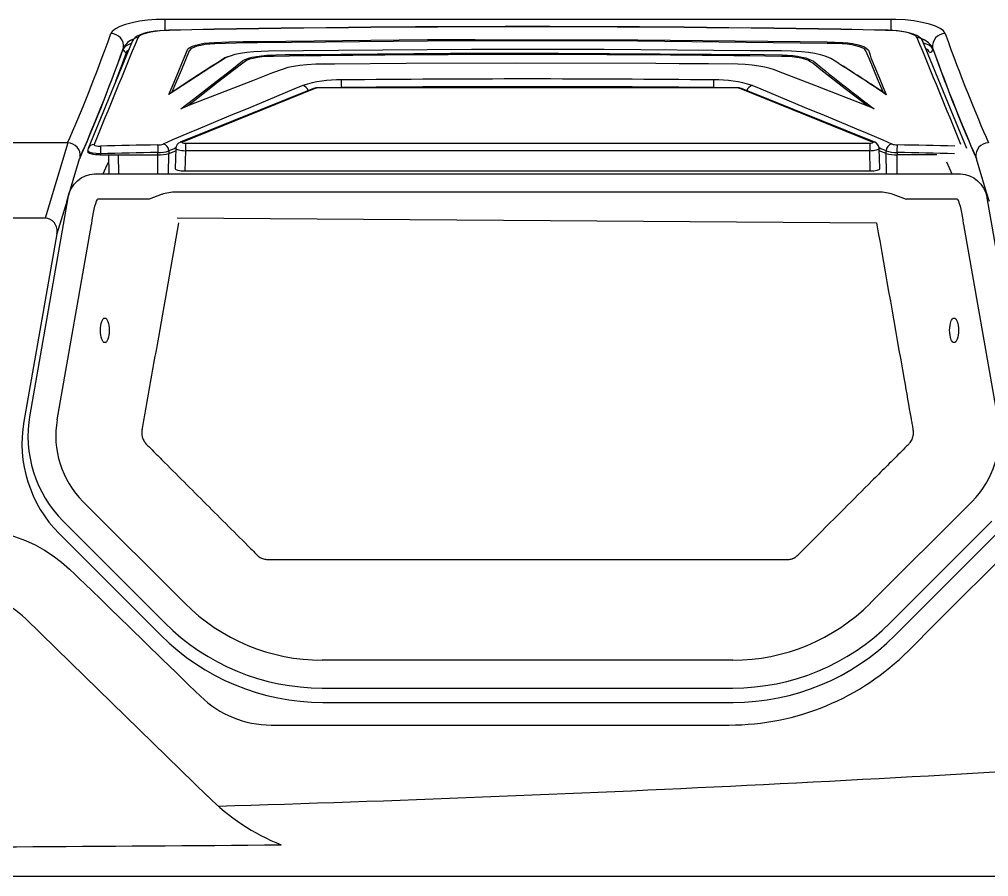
# Model space of a CAD drawing. Extents: x 527 to 611, y 788 to 934.
# Drawn here: x 581.9 to 600.95, y 803.36 to 820.21 of the extents above; entities that cross this region are included whole.
import ezdxf

# ---------------------------------------------------------------- set-up
doc = ezdxf.new("R2010")
doc.units = 0
doc.header["$MEASUREMENT"] = 0
for name, color, linetype in [('1', 4, 'Continuous'), ('BDIM_GREEN', 3, 'Continuous'), ('BDIM_YELLOW', 2, 'Continuous')]:
    doc.layers.add(name, color=color, linetype=linetype)

# ---------------------------------------------------------------- blocks, each defined once
blk = doc.blocks.new('2018 LL FILTER LID')
at = {"layer": '1', "linetype": 'Continuous', "lineweight": 25}
for p, q in [((-8.511, 0), (8.511, 0)), ((-9.035, -0.471), (-9.787, -4.735)), ((9.787, -4.735), (9.035, -0.471)), ((-6.889, -0.862), (6.863, -0.962)), ((-9.128, -6.825), (-7.128, -8.824)), ((7.128, -8.824), (9.128, -6.825)), ((-4.036, -10.105), (4.036, -10.105))]:
    blk.add_line(p, q, dxfattribs=at)
for centre, radius, start, end in [((-7.45, -5.147), 2.373, 170, 225.0001), ((-4.036, -5.732), 4.373, 225.0001, 270), ((4.036, -5.732), 4.373, 270, 314.9999)]:
    blk.add_arc(centre, radius, start, end, dxfattribs=at)
at = {"layer": '1', "linetype": 'Continuous', "lineweight": 25, "extrusion": (0, 0, -1)}
for centre, major_axis, ratio, start_param, end_param in [((-8.519, -0.57), (0.053, 0.568), 0.920287, 4.801709, 6.198207), ((8.519, -0.57), (0.053, -0.568), 0.920287, 3.226571, 4.623069), ((-8.367, -1.062), (-0.164, 0.149), 0.846462, 5.791888, 5.862163)]:
    blk.add_ellipse(centre, major_axis=major_axis, ratio=ratio, start_param=start_param, end_param=end_param, dxfattribs=at)
at = {"layer": '1', "linetype": 'Continuous', "lineweight": 25}
blk.add_open_spline([(-6.863, -0.964), (-7.003, -1.761), (-7.144, -2.558), (-7.355, -3.754), (-7.425, -4.152), (-7.513, -4.65), (-7.531, -4.75), (-7.557, -4.899), (-7.565, -4.949), (-7.577, -5.011), (-7.579, -5.024), (-7.583, -5.049), (-7.584, -5.061), (-7.584, -5.087), (-7.584, -5.099), (-7.582, -5.125), (-7.58, -5.138), (-7.573, -5.175), (-7.565, -5.199), (-7.549, -5.234), (-7.543, -5.246), (-7.53, -5.267), (-7.522, -5.278), (-7.507, -5.298), (-7.499, -5.308), (-7.481, -5.326), (-7.471, -5.335), (-7.444, -5.362), (-7.426, -5.38), (-7.335, -5.471), (-7.262, -5.544), (-6.898, -5.908), (-6.608, -6.199), (-6.025, -6.781), (-5.734, -7.072), (-5.407, -7.399), (-5.371, -7.436), (-5.325, -7.481), (-5.316, -7.49), (-5.303, -7.504), (-5.298, -7.508), (-5.291, -7.515), (-5.289, -7.517), (-5.284, -7.522), (-5.281, -7.524), (-5.274, -7.529), (-5.268, -7.533), (-5.257, -7.54), (-5.251, -7.543), (-5.234, -7.552), (-5.222, -7.556), (-5.197, -7.565), (-5.185, -7.568), (-5.16, -7.574), (-5.147, -7.576), (-5.122, -7.579), (-5.11, -7.579), (-5.084, -7.58), (-5.072, -7.58), (-5.008, -7.58), (-4.958, -7.58), (-4.704, -7.58), (-4.502, -7.58), (-3.893, -7.58), (-3.488, -7.58), (-1.461, -7.58), (0.161, -7.58), (2.593, -7.58), (3.404, -7.58), (4.418, -7.58), (4.62, -7.58), (4.874, -7.58), (4.924, -7.58), (5, -7.58), (5.026, -7.58), (5.064, -7.58), (5.076, -7.58), (5.102, -7.58), (5.114, -7.579), (5.152, -7.576), (5.177, -7.571), (5.207, -7.562), (5.213, -7.56), (5.225, -7.555), (5.231, -7.552), (5.249, -7.544), (5.26, -7.538), (5.276, -7.528), (5.281, -7.524), (5.29, -7.516), (5.294, -7.512), (5.308, -7.499), (5.317, -7.49), (5.343, -7.463), (5.361, -7.446), (5.66, -7.146), (5.943, -6.864), (6.225, -6.582)], degree=3, knots=[0, 0, 0, 0, 0.125, 0.125, 0.1875, 0.1875, 0.203125, 0.203125, 0.210937, 0.210937, 0.212891, 0.212891, 0.214844, 0.214844, 0.216797, 0.216797, 0.21875, 0.21875, 0.222656, 0.222656, 0.224609, 0.224609, 0.226562, 0.226562, 0.228516, 0.228516, 0.230469, 0.230469, 0.234375, 0.234375, 0.25, 0.25, 0.3125, 0.3125, 0.375, 0.375, 0.382812, 0.382812, 0.384766, 0.384766, 0.385742, 0.385742, 0.38623, 0.38623, 0.386719, 0.386719, 0.387695, 0.387695, 0.388672, 0.388672, 0.390625, 0.390625, 0.392578, 0.392578, 0.394531, 0.394531, 0.396484, 0.396484, 0.398437, 0.398437, 0.40625, 0.40625, 0.4375, 0.4375, 0.5, 0.5, 0.75, 0.75, 0.875, 0.875, 0.90625, 0.90625, 0.914063, 0.914063, 0.917969, 0.917969, 0.919922, 0.919922, 0.921875, 0.921875, 0.925781, 0.925781, 0.926758, 0.926758, 0.927734, 0.927734, 0.929688, 0.929688, 0.930664, 0.930664, 0.931641, 0.931641, 0.933594, 0.933594, 0.9375, 0.9375, 1, 1, 1, 1], dxfattribs=at)
at = {"layer": 'BDIM_GREEN', "color": 3, "linetype": 'Continuous', "lineweight": 25}
for p, q in [((-6.903, -0.351), (6.903, -0.351)), ((-7.442, -0.499), (-8.454, -0.499)), ((-7.181, -0.398), (-7.442, -0.499)), ((7.181, -0.398), (7.442, -0.499)), ((8.454, -0.499), (7.442, -0.499)), ((-9.247, -4.83), (-8.571, -0.996)), ((8.571, -0.996), (9.247, -4.83)), ((-6.74, -8.437), (-8.74, -6.437)), ((8.74, -6.437), (6.74, -8.437)), ((4.036, -9.557), (-4.036, -9.557))]:
    blk.add_line(p, q, dxfattribs=at)
for centre, radius, start, end in [((-7.45, -5.147), 1.825, 170, 225.0001), ((7.45, -5.147), 1.825, 314.9999, 10), ((-4.036, -5.732), 3.825, 225.0001, 270), ((4.036, -5.732), 3.825, 270, 314.9999)]:
    blk.add_arc(centre, radius, start, end, dxfattribs=at)
at = {"layer": 'BDIM_GREEN', "color": 3, "linetype": 'Continuous', "lineweight": 25, "extrusion": (0, 0, -1)}
for centre, major_axis, ratio, start_param, end_param in [((-8.454, -0.983), (0.051, 0.525), 0.214989, 4.691687, 5.862035), ((8.454, -0.983), (-0.051, 0.525), 0.214989, 0.421151, 1.591498), ((8.367, -1.062), (-0.164, -0.149), 0.846462, 3.562615, 3.63289)]:
    blk.add_ellipse(centre, major_axis=major_axis, ratio=ratio, start_param=start_param, end_param=end_param, dxfattribs=at)
at = {"layer": 'BDIM_GREEN', "color": 3, "linetype": 'Continuous', "lineweight": 25}
for points, knots in [([(-7.181, -0.398), (-7.144, -0.384), (-7.101, -0.372), (-7.006, -0.356), (-6.955, -0.351), (-6.903, -0.351)], [0, 0, 0, 0, 0.5, 0.5, 1, 1, 1, 1]), ([(6.903, -0.351), (6.955, -0.351), (7.006, -0.356), (7.101, -0.372), (7.144, -0.383), (7.181, -0.398)], [0, 0, 0, 0, 0.5, 0.5, 1, 1, 1, 1]), ([(6.863, -0.964), (7.044, -1.99), (7.225, -3.016), (7.451, -4.298), (7.496, -4.555), (7.547, -4.843), (7.553, -4.876), (7.564, -4.94), (7.569, -4.972), (7.578, -5.02), (7.581, -5.036), (7.584, -5.068), (7.585, -5.085), (7.583, -5.117), (7.581, -5.133), (7.575, -5.164), (7.57, -5.18), (7.56, -5.211), (7.553, -5.225), (7.538, -5.254), (7.529, -5.268), (7.515, -5.288), (7.51, -5.294), (7.5, -5.306), (7.494, -5.312), (7.477, -5.329), (7.466, -5.341), (7.409, -5.398), (7.363, -5.443), (7.227, -5.58), (7.136, -5.671), (6.953, -5.853), (6.68, -6.126), (6.407, -6.399), (6.225, -6.582)], [0, 0, 0, 0, 0.5, 0.5, 0.625, 0.625, 0.640625, 0.640625, 0.65625, 0.65625, 0.664062, 0.664062, 0.671875, 0.671875, 0.679687, 0.679687, 0.6875, 0.6875, 0.695313, 0.695313, 0.703125, 0.703125, 0.707031, 0.707031, 0.710938, 0.710938, 0.71875, 0.71875, 0.75, 0.75, 0.8125, 0.8125, 0.875, 1, 1, 1, 1])]:
    blk.add_open_spline(points, degree=3, knots=knots, dxfattribs=at)
blk = doc.blocks.new('2018 FLAIR')
at = {"layer": '1', "linetype": 'Continuous', "lineweight": 25}
for p, q in [((72.14, 16.848), (57.863, 16.848)), ((57.863, 16.848), (57.863, 16.634)), ((72.14, 16.633), (72.14, 16.848)), ((57.046, 16.287), (57.043, 16.271)), ((72.96, 16.271), (72.957, 16.287)), ((55.946, 14.422), (53.116, 14.422)), ((55.951, 14.422), (55.504, 12.94)), ((55.946, 14.422), (55.951, 14.422)), ((74.052, 14.422), (74.057, 14.422)), ((55.931, 13.271), (56.184, 14.108)), ((56.187, 14.115), (56.184, 14.108)), ((56.194, 14.138), (56.187, 14.115)), ((73.816, 14.115), (73.809, 14.138)), ((73.819, 14.108), (73.816, 14.115)), ((73.226, 14.049), (73.332, 13.811)), ((55.931, 13.266), (55.739, 12.631)), ((55.504, 12.94), (53.841, 12.94)), ((55.739, 12.631), (55.089, 8.945)), ((73.035, 4.993), (79.427, 11.385)), ((55.783, 6.743), (57.783, 4.743)), ((72.22, 4.743), (74.22, 6.743)), ((72.481, 4.439), (73.035, 4.993)), ((60.966, 3.425), (69.037, 3.425)), ((59.951, 2.98), (68.959, 2.98)), ((81.522, 0), (2.898, 0))]:
    blk.add_line(p, q, dxfattribs=at)
at = {"layer": '1', "linetype": 'Continuous', "lineweight": 25, "flags": 128}
for points in [[(57.863, 16.848), (57.69, 16.843), (57.522, 16.831), (57.365, 16.811), (57.22, 16.783), (57.088, 16.749), (56.977, 16.709), (56.887, 16.662), (56.827, 16.613), (56.8, 16.571)], [(73.203, 16.571), (73.168, 16.621), (73.104, 16.67), (73.011, 16.715), (72.893, 16.755), (72.75, 16.79), (72.589, 16.818), (72.417, 16.837), (72.236, 16.846), (72.14, 16.848)], [(72.957, 16.287), (72.929, 16.338), (72.878, 16.39), (72.806, 16.438), (72.721, 16.481)], [(57.105, 16.201), (57.125, 16.231), (57.149, 16.251)], [(72.96, 16.271), (72.935, 16.305), (72.887, 16.339), (72.819, 16.368), (72.782, 16.38)], [(74.072, 13.271), (74.057, 13.32), (73.998, 13.513), (73.819, 14.108)], [(56.65, 13.811), (56.728, 13.987), (56.757, 14.054)], [(54.76, 6.735), (55.123, 6.607), (55.311, 6.52), (55.492, 6.419), (55.666, 6.306), (55.831, 6.182), (55.988, 6.046), (56.1, 5.938), (56.185, 5.855), (56.293, 5.75), (56.429, 5.617), (56.594, 5.457), (56.788, 5.269), (56.984, 5.078), (57.154, 4.913), (57.496, 4.58), (57.808, 4.277), (58.089, 4.003), (58.34, 3.759), (58.562, 3.544)], [(55.124, 5.068), (56.007, 4.206), (58.703, 1.578)]]:
    blk.add_lwpolyline(points, dxfattribs=at)
at = {"layer": '1', "linetype": 'Continuous', "lineweight": 25}
for centre, radius, start, end in [((56.798, 16.32), 0.251, 352.4641, 89.3872), ((57.365, 16.126), 0.357, 109.6583, 153.2739), ((73.205, 16.32), 0.251, 90.6126, 187.5362), ((57.246, 16.129), 0.247, 101.163, 144.9622), ((57.106, 16.263), 0.0627, 172.4596, 269.3873), ((72.763, 16.134), 0.15, 26.2061, 65.1608), ((72.897, 16.263), 0.0627, 270.6121, 7.541), ((55.947, 14.172), 0.25, 352.1773, 88.9694), ((74.056, 14.172), 0.25, 91.047, 187.806), ((57.552, 8.511), 2.501, 170, 225.0001), ((53.921, 3.837), 1.721, 45.6506, 89.9916), ((60.966, 7.926), 4.501, 225.0001, 270), ((69.037, 7.926), 4.501, 270, 314.9999), ((59.95, 4.972), 1.992, 225.7938, 270.0064), ((42.961, 536.831), 535.683, 271.70612, 273.93188), ((61.808, 4.709), 4.409, 225.2357, 247.8393), ((42.295, 2182.141), 2181.589, 269.922249, 270.468778)]:
    blk.add_arc(centre, radius, start, end, dxfattribs=at)
for centre, major_axis, ratio, start_param, end_param in [((73.07, 117.39), (18.595, 104.918), 0.051723, 3.344071, 3.431339), ((56.933, 117.39), (-18.595, 104.918), 0.051723, 2.851846, 2.939114), ((73.326, 117.401), (18.606, 105.231), 0.051607, 3.343462, 3.430964), ((73.316, 117.347), (18.595, 105.168), 0.051607, 3.344276, 3.431297), ((73.388, 117.39), (18.606, 105.293), 0.051579, 3.41082, 3.430953), ((56.687, 117.347), (-18.595, 105.168), 0.051607, 2.851889, 2.938909), ((56.677, 117.401), (-18.606, 105.231), 0.051607, 2.852221, 2.939723), ((55.683, 13.304), (-0.079, -0.262), 0.914568, 1.700566, 1.72002), ((55.491, 12.669), (-0.079, -0.262), 0.914568, 1.700566, 3.411106), ((68.943, 7.999), (-1.922, 4.64), 0.995546, 2.75047, 3.532715)]:
    blk.add_ellipse(centre, major_axis=major_axis, ratio=ratio, start_param=start_param, end_param=end_param, dxfattribs=at)
at = {"layer": '1'}
for centre in [(56.681, 10.737), (73.378, 10.737)]:
    blk.add_ellipse(centre, major_axis=(0, 0.242), ratio=0.358288, dxfattribs=at)
at = {"layer": 'BDIM_YELLOW', "linetype": 'Continuous', "lineweight": 25}
for p, q in [((60.786, 15.488), (58.163, 14.432)), ((60.832, 15.494), (58.21, 14.438)), ((60.811, 15.498), (60.786, 15.488)), ((69.13, 15.505), (60.853, 15.505)), ((60.853, 15.505), (60.853, 15.501)), ((69.13, 15.501), (60.853, 15.501)), ((61.331, 15.507), (61.248, 15.505)), ((61.331, 15.507), (61.331, 15.505)), ((68.739, 15.505), (68.652, 15.507)), ((68.652, 15.505), (68.652, 15.507)), ((69.13, 15.501), (69.13, 15.505)), ((71.773, 14.438), (69.151, 15.494)), ((69.197, 15.488), (69.172, 15.498)), ((71.82, 14.432), (69.197, 15.488)), ((58.077, 14.313), (58.064, 13.916)), ((58.264, 14.416), (58.264, 14.267)), ((58.264, 14.416), (71.719, 14.416)), ((71.719, 14.416), (71.719, 14.267)), ((71.822, 14.431), (71.82, 14.432)), ((71.919, 13.916), (71.906, 14.313)), ((56.346, 14.263), (56.346, 14.242)), ((56.596, 14.207), (56.596, 14.184)), ((56.596, 14.184), (56.941, 14.184)), ((56.754, 14.184), (56.762, 13.811)), ((56.941, 14.184), (57.722, 14.184)), ((56.941, 14.184), (56.948, 13.811)), ((57.722, 14.184), (57.722, 14.232)), ((57.722, 13.811), (57.722, 14.184)), ((57.932, 13.811), (57.939, 14.213)), ((57.939, 14.213), (58.075, 14.268)), ((57.939, 14.263), (57.939, 14.213)), ((58.264, 14.267), (58.252, 13.872)), ((71.719, 14.267), (58.264, 14.267)), ((71.731, 13.872), (71.719, 14.267)), ((72.044, 14.213), (71.908, 14.268)), ((72.044, 14.213), (72.044, 14.263)), ((72.051, 13.811), (72.044, 14.213)), ((72.261, 14.232), (72.261, 14.184)), ((73.042, 14.184), (72.261, 14.184)), ((72.261, 13.811), (72.261, 14.184)), ((58.252, 13.872), (71.731, 13.872)), ((61.85, 13.811), (68.133, 13.811))]:
    blk.add_line(p, q, dxfattribs=at)
at = {"layer": 'BDIM_YELLOW', "linetype": 'Continuous', "lineweight": 25, "flags": 128}
for points in [[(57.951, 16.637), (57.939, 16.636), (57.847, 16.633), (57.757, 16.626), (57.671, 16.616), (57.588, 16.604), (57.512, 16.589), (57.441, 16.57), (57.376, 16.548), (57.317, 16.521), (57.274, 16.491), (57.244, 16.462), (57.222, 16.428), (57.217, 16.414)], [(57.951, 16.633), (57.873, 16.631), (57.77, 16.623), (57.672, 16.612), (57.582, 16.598), (57.502, 16.58), (57.436, 16.56), (57.383, 16.537), (57.348, 16.514), (57.329, 16.489)], [(57.951, 16.633), (57.951, 16.637), (57.951, 16.637)], [(72.032, 16.633), (72.032, 16.637), (72.032, 16.637)], [(72.767, 16.415), (72.766, 16.418), (72.746, 16.452), (72.721, 16.481), (72.688, 16.507), (72.643, 16.532), (72.58, 16.558), (72.508, 16.58), (72.431, 16.597), (72.349, 16.611), (72.263, 16.622), (72.174, 16.63), (72.082, 16.635), (72.032, 16.636)], [(72.654, 16.489), (72.642, 16.507), (72.61, 16.531), (72.562, 16.554), (72.499, 16.575), (72.423, 16.594), (72.335, 16.609), (72.239, 16.621), (72.137, 16.629), (72.032, 16.633)], [(57.216, 16.415), (57.001, 15.89), (56.356, 14.313)], [(71.645, 16.232), (71.645, 16.232), (71.614, 16.267), (71.574, 16.29), (71.516, 16.312), (71.448, 16.331), (71.366, 16.347), (71.277, 16.359), (71.178, 16.367), (71.032, 16.373), (70.883, 16.375), (70.352, 16.384), (67.157, 16.42), (63.962, 16.425), (63.026, 16.421), (59.683, 16.385), (59.263, 16.378), (59.052, 16.375), (58.843, 16.37), (58.745, 16.363), (58.65, 16.352), (58.565, 16.337), (58.49, 16.319), (58.429, 16.299), (58.381, 16.276), (58.338, 16.232), (58.338, 16.232)], [(58.353, 16.299), (58.403, 16.322), (58.467, 16.343), (58.546, 16.362), (58.635, 16.378), (58.733, 16.389), (58.837, 16.397), (59.117, 16.407), (59.4, 16.411), (59.682, 16.414), (63.026, 16.45), (63.962, 16.454), (67.157, 16.449), (70.352, 16.413), (70.884, 16.404), (71.036, 16.401), (71.185, 16.395), (71.287, 16.385), (71.382, 16.372), (71.467, 16.356), (71.54, 16.336), (71.599, 16.314), (71.601, 16.313)], [(73.627, 14.313), (73.412, 14.838), (72.767, 16.415)], [(57.937, 15.369), (58.041, 15.612), (58.285, 16.201), (58.297, 16.234), (58.315, 16.267), (58.353, 16.299)], [(58.338, 16.232), (58.338, 16.232), (58.179, 15.846), (58.072, 15.587), (58, 15.417)], [(71.128, 15.967), (71.111, 15.979), (71.04, 16.03), (70.956, 16.08), (70.846, 16.126), (70.753, 16.154), (70.642, 16.178), (70.516, 16.197), (70.38, 16.211), (70.184, 16.223), (69.983, 16.229), (69.78, 16.231), (69.576, 16.231), (69.373, 16.232), (66.498, 16.254), (63.887, 16.256), (61.276, 16.239), (59.898, 16.223), (59.752, 16.22), (59.609, 16.211), (59.473, 16.198), (59.348, 16.179), (59.236, 16.155), (59.142, 16.128), (59.125, 16.121)], [(71.601, 16.313), (71.643, 16.291), (71.694, 16.242), (71.718, 16.192), (71.729, 16.142), (71.743, 16.092), (71.904, 15.703), (71.986, 15.508), (72.046, 15.369)], [(71.983, 15.417), (71.955, 15.483), (71.873, 15.678), (71.712, 16.068), (71.645, 16.232), (71.645, 16.232), (71.645, 16.232)], [(59.125, 16.121), (59.067, 16.097), (59.009, 16.063), (58.957, 16.03), (58.744, 15.893), (58.199, 15.541), (57.937, 15.369)], [(59.114, 16.12), (59.094, 16.113), (59.043, 16.09), (59.001, 16.065), (58.957, 16.036), (58.896, 15.997), (58.786, 15.927), (58.262, 15.589), (57.965, 15.394)], [(58.177, 15.092), (58.423, 15.28), (58.87, 15.626), (59.178, 15.866), (59.39, 16.031), (59.434, 16.058)], [(59.999, 16.121), (59.999, 16.121), (59.869, 16.117), (59.772, 16.11), (59.68, 16.098), (59.599, 16.082), (59.528, 16.064), (59.463, 16.039), (59.418, 16.01), (59.206, 15.845), (58.898, 15.605), (58.451, 15.257), (58.303, 15.142)], [(59.434, 16.058), (59.437, 16.06), (59.505, 16.086), (59.579, 16.105), (59.664, 16.122), (59.759, 16.135), (59.862, 16.144), (60.043, 16.153), (60.227, 16.156), (60.412, 16.157), (60.597, 16.158), (63.479, 16.183), (65.601, 16.186), (68.599, 16.167), (69.639, 16.155), (70, 16.149), (70.105, 16.145), (70.207, 16.137), (70.302, 16.125), (70.388, 16.109), (70.464, 16.09), (70.525, 16.069), (70.615, 16.024), (70.679, 15.976), (70.724, 15.935)], [(71.68, 15.142), (71.478, 15.299), (71.237, 15.486), (70.759, 15.859), (70.638, 15.953), (70.6, 15.985), (70.558, 16.017), (70.5, 16.047), (70.442, 16.067), (70.369, 16.085), (70.288, 16.1), (70.196, 16.111), (70.094, 16.118), (69.984, 16.121), (69.984, 16.121), (69.984, 16.121)], [(71.806, 15.092), (71.701, 15.134), (70.657, 15.542), (69.929, 15.823), (69.848, 15.854), (69.761, 15.884), (69.657, 15.911), (69.539, 15.932), (69.408, 15.949), (69.269, 15.96), (69.124, 15.966), (68.548, 15.973), (67.971, 15.977), (67.515, 15.98), (64.758, 15.988), (62.606, 15.981), (61.198, 15.97), (61.014, 15.969), (60.83, 15.965), (60.65, 15.956), (60.514, 15.942), (60.389, 15.923), (60.279, 15.9), (60.185, 15.873), (59.976, 15.797), (59.778, 15.719), (59.581, 15.641), (58.38, 15.173), (58.177, 15.092)], [(56.468, 14.387), (56.471, 14.378), (56.487, 14.369), (56.514, 14.363), (56.551, 14.359), (56.593, 14.358)], [(56.596, 14.184), (56.544, 14.185), (56.494, 14.189), (56.449, 14.195), (56.411, 14.203), (56.38, 14.213), (56.358, 14.224), (56.347, 14.236), (56.346, 14.242)], [(56.596, 14.207), (56.513, 14.21), (56.439, 14.218), (56.384, 14.232), (56.352, 14.25), (56.348, 14.263)]]:
    blk.add_lwpolyline(points, dxfattribs=at)
at = {"layer": 'BDIM_YELLOW', "linetype": 'Continuous', "lineweight": 25}
for centre, radius, start, end in [((64.991, -342.427), 359.133, 88.87671, 91.12329), ((64.991, -342.43), 359.132, 88.87669, 91.12331), ((57.327, 16.369), 0.121, 89.2014, 157.4195), ((72.656, 16.369), 0.121, 22.5974, 90.7823), ((64.991, -318.791), 334.949, 89.14592, 90.85408), ((97.18, 48.762), 42.161, 231.1334, 232.9969), ((50.139, -17.23), 39.276, 56.0979, 57.6967), ((37.387, -37.119), 62.905, 56.59636, 57.54867), ((61.271, 13.398), 2.261, 88.5195, 108.0283), ((64.991, -343.459), 359.136, 89.41573, 90.58427), ((86.311, 15.8), 24.982, 180.3258, 180.6712), ((43.742, 15.8), 24.912, 359.3278, 359.6743), ((68.707, 13.361), 2.297, 72.1283, 91.3239), ((60.549, 15.419), 0.131, 11.2615, 80.0439), ((60.819, 15.403), 0.0914, 81.9549, 111.7734), ((60.853, 15.38), 0.125, 90, 109.2803), ((60.839, 15.418), 0.0845, 80.7767, 109.2377), ((61.006, 15.06), 0.467, 109.2276, 111.8844), ((64.991, -343.463), 358.989, 89.4157, 90.5843), ((69.13, 15.38), 0.125, 70.7197, 90), ((69.144, 15.418), 0.0846, 70.8888, 99.2094), ((68.976, 15.059), 0.468, 68.1199, 70.7724), ((69.163, 15.403), 0.0914, 68.2262, 98.0451), ((69.434, 15.419), 0.131, 99.9555, 168.7397), ((58.025, 15.286), 0.121, 118.8807, 136.6901), ((71.956, 15.282), 0.125, 43.5213, 60.9652), ((56.423, 14.274), 0.0773, 150.6318, 188.8277), ((56.467, 14.266), 0.121, 89.3426, 157.528), ((64.994, -344.794), 359.25, 91.16031, 91.34008), ((67.421, 14.499), 10.829, 180.7446, 181.5415), ((57.724, 14.711), 0.329, 269.1757, 288.3636), ((70.181, 14.523), 12.463, 180.6437, 181.3362), ((57.803, 14.266), 0.136, 358.8864, 79.429), ((58.202, 14.314), 0.124, 108.0836, 180.5594), ((58.197, 14.347), 0.0913, 81.9528, 111.77), ((71.786, 14.347), 0.0914, 68.2233, 98.0431), ((71.778, 14.312), 0.127, 0.3174, 70.8175), ((72.18, 14.266), 0.136, 100.5714, 181.1137), ((72.26, 14.718), 0.335, 251.8265, 270.6344), ((59.736, 14.524), 12.528, 358.6656, 359.3545), ((64.988, -344.803), 359.259, 88.65992, 88.83969), ((65.005, -345.325), 359.631, 91.16041, 91.33992), ((57.738, 14.885), 0.654, 268.5774, 287.8407), ((57.744, 14.839), 0.655, 268.049, 287.2396), ((72.246, 14.899), 0.667, 252.3492, 271.2328), ((72.238, 14.839), 0.655, 252.7602, 271.9512), ((64.978, -345.312), 359.618, 88.66008, 88.8396)]:
    blk.add_arc(centre, radius, start, end, dxfattribs=at)
for centre, major_axis, ratio, start_param, end_param in [((64.991, -304.605), (329.734, 910.219), 0.126611, 1.256501, 1.258965), ((64.991, -304.605), (-329.734, 910.219), 0.126611, 5.02422, 5.026684), ((64.991, -322.37), (277.901, 317.661), 0.666132, 0.932672, 0.940527), ((64.991, -322.37), (-277.901, 317.661), 0.666132, 5.342658, 5.350514), ((65.1, -322.385), (277.807, 317.583), 0.666037, 0.940153, 0.94055), ((58.264, 14.309), (-0.187, 0.004), 0.221083, 6.279441, 7.85837), ((58.264, 14.43), (-0.0625, 0), 0.232392, 5.759557, 7.853424), ((71.719, 14.43), (-0.0625, 0), 0.232392, 1.571354, 3.665221), ((71.719, 14.309), (-0.187, -0.004), 0.221083, 1.566408, 3.145837), ((64.883, -322.385), (-277.807, 317.583), 0.666037, 5.342635, 5.343035), ((58.252, 13.915), (-0.188, 0), 0.232392, 6.275961, 7.853424), ((71.731, 13.915), (-0.188, 0), 0.232392, 1.571354, 3.148816)]:
    blk.add_ellipse(centre, major_axis=major_axis, ratio=ratio, start_param=start_param, end_param=end_param, dxfattribs=at)
at = {"layer": 'BDIM_YELLOW'}
blk.add_blockref('2018 LL FILTER LID', (64.991, 13.811), dxfattribs=at)

msp = doc.modelspace()

# ---------------------------------------------------------------- block references
at = {"layer": '1'}
msp.add_blockref('2018 FLAIR', (526.895, 803.362), dxfattribs=at)

doc.saveas('drawing.dxf')
